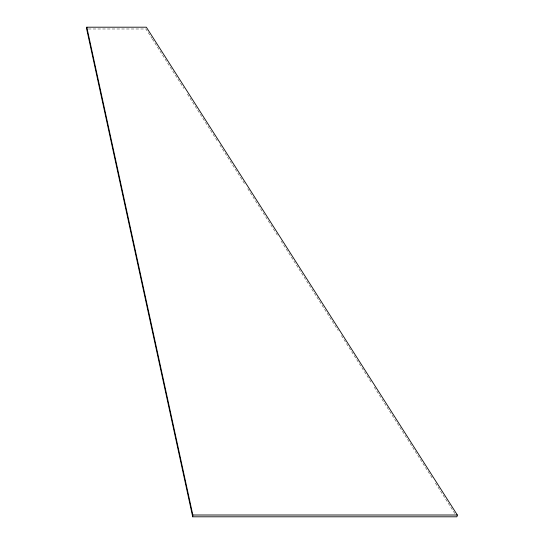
<?xml version="1.0" encoding="UTF-8"?>
<svg xmlns="http://www.w3.org/2000/svg" width="544" height="544" viewBox="0 0 544 544"><rect width="100%" height="100%" fill="white"/><g stroke="black" fill="none" stroke-linecap="round" stroke-linejoin="round"><path stroke-width="0.41" stroke-dasharray="2.72 2.04" d="M88.359 28.995L145.921 28.995L151.858 38.311M152.313 39.025L183.824 88.448M187.476 94.18L218.076 142.174M219.905 145.037L245.018 184.436M247.758 188.734L277.896 236.008M281.098 241.019L338.178 330.562M341.374 335.573L371.974 383.568M374.252 387.151L432.711 478.836M435.452 483.133L455.083 513.937"/><path stroke-width="0.82" d="M86.809 27.2L86.666 28.995L192.692 516.8L456.912 516.8L457.334 515.005L146.343 27.2L86.809 27.2L192.834 515.005L192.692 516.8M192.834 515.005L457.334 515.005"/></g></svg>
